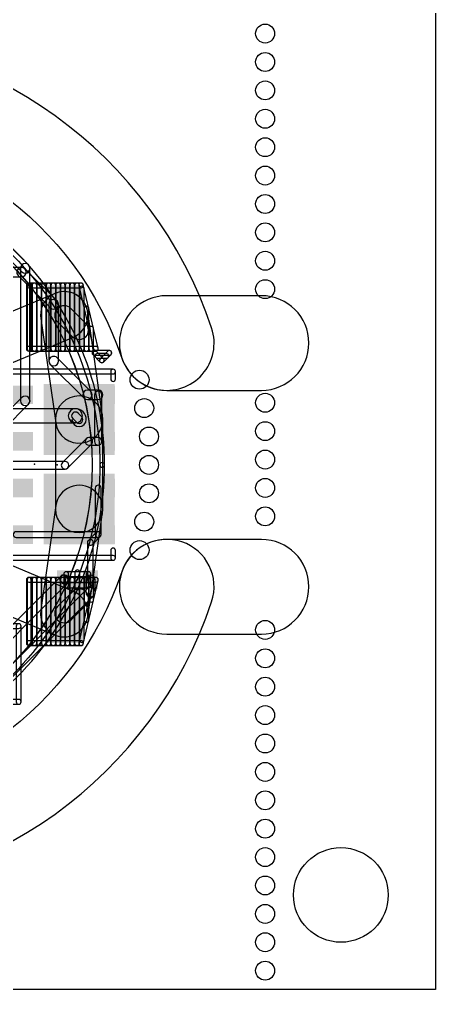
# Model space of a CAD drawing. Extents: x 0 to 2.5, y 0 to 3.1.
# Drawn here: x 2.061 to 2.5, y 0 to 1.025 of the extents above; entities that cross this region are included whole.
import ezdxf

# ---------------------------------------------------------------- set-up
doc = ezdxf.new("R2010")
doc.units = 0
for name, color, linetype in [('1', 22, 'CONTINUOUS'), ('16', 175, 'CONTINUOUS'), ('19', 53, 'CONTINUOUS'), ('2', 4, 'CONTINUOUS'), ('20', 7, 'CONTINUOUS'), ('21', 253, 'CONTINUOUS'), ('22', 253, 'CONTINUOUS'), ('23', 7, 'CONTINUOUS'), ('24', 7, 'CONTINUOUS'), ('31', 253, 'CONTINUOUS'), ('32', 253, 'CONTINUOUS'), ('46', 140, 'CONTINUOUS')]:
    doc.layers.add(name, color=color, linetype=linetype)

# ---------------------------------------------------------------- blocks, each defined once
blk = doc.blocks.new('RECT')
blk.add_solid([(-0.5, -0.5), (0.5, -0.5), (-0.5, 0.5), (0.5, 0.5)])

msp = doc.modelspace()

# ---------------------------------------------------------------- linework, layer by layer
at = {"layer": '1'}
for points in [[(2.145531, 0.554331, 1), (2.150531, 0.554331, 0.414214), (1.833071, 0.871791, 1), (1.833071, 0.866791, -0.414214)], [(2.07048, 0.741476), (2.125598, 0.741476, 1), (2.125598, 0.746476), (2.07048, 0.746476, 1)], [(2.07298, 0.677047), (2.07298, 0.743976, 1), (2.06798, 0.743976), (2.06798, 0.677047, 1)], [(2.073886, 0.677047), (2.073886, 0.743976, 1), (2.068886, 0.743976), (2.068886, 0.677047, 1)], [(2.078886, 0.677047), (2.078886, 0.743976, 1), (2.073886, 0.743976), (2.073886, 0.677047, 1)], [(2.083886, 0.677047), (2.083886, 0.743976, 1), (2.078886, 0.743976), (2.078886, 0.677047, 1)], [(2.088886, 0.677047), (2.088886, 0.743976, 1), (2.083886, 0.743976), (2.083886, 0.677047, 1)], [(2.093886, 0.677047), (2.093886, 0.743976, 1), (2.088886, 0.743976), (2.088886, 0.677047, 1)], [(2.098886, 0.677047), (2.098886, 0.743976, 1), (2.093886, 0.743976), (2.093886, 0.677047, 1)], [(2.103886, 0.677047), (2.103886, 0.743976, 1), (2.098886, 0.743976), (2.098886, 0.677047, 1)], [(2.108886, 0.677047), (2.108886, 0.743976, 1), (2.103886, 0.743976), (2.103886, 0.677047, 1)], [(2.113886, 0.677047), (2.113886, 0.743976, 1), (2.108886, 0.743976), (2.108886, 0.677047, 1)], [(2.118886, 0.677047), (2.118886, 0.743976, 1), (2.113886, 0.743976), (2.113886, 0.677047, 1)], [(2.123886, 0.677047), (2.123886, 0.743976, 1), (2.118886, 0.743976), (2.118886, 0.677047, 1)], [(2.123165, 0.743404), (2.138913, 0.676475, 1), (2.14378, 0.67762), (2.128032, 0.744549, 1)], [(2.128886, 0.677047), (2.128886, 0.74063, 1), (2.123886, 0.74063), (2.123886, 0.677047, 1)], [(2.03289, 0.653986), (2.117535, 0.689419, 1), (2.098228, 0.735541), (2.013583, 0.700108, 1)], [(2.148379, 0.60578), (2.132631, 0.716016, 1), (2.083133, 0.708945), (2.098881, 0.598709, 1)], [(2.130701, 0.703803), (2.114953, 0.719551, 1), (2.100811, 0.705409), (2.116559, 0.689661, 1)], [(2.133886, 0.677047), (2.133886, 0.71938, 1), (2.128886, 0.71938), (2.128886, 0.677047, 1)], [(2.138886, 0.677047), (2.138886, 0.69813, 1), (2.133886, 0.69813), (2.133886, 0.677047, 1)], [(2.141346, 0.679547), (2.07048, 0.679547, 1), (2.07048, 0.674547), (2.141346, 0.674547, 1)], [(2.14863, 0.507756), (2.14863, 0.602244, 1), (2.09863, 0.602244), (2.09863, 0.507756, 1)], [(2.018512, 0.598681), (2.119693, 0.598681, 1), (2.119693, 0.613681), (2.018512, 0.613681, 1)], [(2.11613, 0.602244, 1), (2.13113, 0.602244, 0.414214), (2.119693, 0.613681, 1), (2.119693, 0.598681, -0.414214)], [(2.116864, 0.603353), (2.120801, 0.599416, 1), (2.126458, 0.605073), (2.122521, 0.60901, 1)], [(1.833071, 0.24187, 1), (1.833071, 0.23687, 0.414214), (2.150531, 0.554331, 1), (2.145531, 0.554331, -0.414214)], [(2.098881, 0.511291), (2.083133, 0.401055, 1), (2.132631, 0.393984), (2.148379, 0.50422, 1)], [(2.013583, 0.409892), (2.098228, 0.374459, 1), (2.117535, 0.420581), (2.03289, 0.456014, 1)], [(2.141346, 0.435453), (2.07048, 0.435453, 1), (2.07048, 0.430453), (2.141346, 0.430453, 1)], [(2.06798, 0.432953), (2.06798, 0.366024, 1), (2.07298, 0.366024), (2.07298, 0.432953, 1)], [(2.073886, 0.366024), (2.073886, 0.432953, 1), (2.068886, 0.432953), (2.068886, 0.366024, 1)], [(2.078886, 0.366024), (2.078886, 0.432953, 1), (2.073886, 0.432953), (2.073886, 0.366024, 1)], [(2.083886, 0.366024), (2.083886, 0.432953, 1), (2.078886, 0.432953), (2.078886, 0.366024, 1)], [(2.088886, 0.366024), (2.088886, 0.432953, 1), (2.083886, 0.432953), (2.083886, 0.366024, 1)], [(2.093886, 0.366024), (2.093886, 0.432953, 1), (2.088886, 0.432953), (2.088886, 0.366024, 1)], [(2.098886, 0.366024), (2.098886, 0.432953, 1), (2.093886, 0.432953), (2.093886, 0.366024, 1)], [(2.103886, 0.366024), (2.103886, 0.432953, 1), (2.098886, 0.432953), (2.098886, 0.366024, 1)], [(2.108886, 0.366024), (2.108886, 0.432953, 1), (2.103886, 0.432953), (2.103886, 0.366024, 1)], [(2.113886, 0.366024), (2.113886, 0.432953, 1), (2.108886, 0.432953), (2.108886, 0.366024, 1)], [(2.118886, 0.366024), (2.118886, 0.432953, 1), (2.113886, 0.432953), (2.113886, 0.366024, 1)], [(2.123886, 0.366024), (2.123886, 0.432953, 1), (2.118886, 0.432953), (2.118886, 0.366024, 1)], [(2.128032, 0.365451), (2.14378, 0.43238, 1), (2.138913, 0.433525), (2.123165, 0.366596, 1)], [(2.128886, 0.36937), (2.128886, 0.432953, 1), (2.123886, 0.432953), (2.123886, 0.36937, 1)], [(2.133886, 0.39062), (2.133886, 0.432953, 1), (2.128886, 0.432953), (2.128886, 0.39062, 1)], [(2.138886, 0.41187), (2.138886, 0.432953, 1), (2.133886, 0.432953), (2.133886, 0.41187, 1)], [(2.116559, 0.420339), (2.100811, 0.404591, 1), (2.114953, 0.390449), (2.130701, 0.406197, 1)], [(2.07048, 0.363524), (2.125598, 0.363524, 1), (2.125598, 0.368524), (2.07048, 0.368524, 1)]]:
    msp.add_lwpolyline(points, format="xyb", close=True, dxfattribs=at)
at = {"layer": '16'}
for points in [[(2.145531, 0.554331, 1), (2.150531, 0.554331, 0.414214), (1.833071, 0.871791, 1), (1.833071, 0.866791, -0.414214)], [(2.06274, 0.763), (2.03474, 0.763, 1), (2.03474, 0.753), (2.06274, 0.753, 1)], [(2.059205, 0.754464), (2.093205, 0.720464, 1), (2.100276, 0.727536), (2.066276, 0.761536, 1)], [(2.09174, 0.724), (2.09174, 0.664, 1), (2.10174, 0.664), (2.10174, 0.724, 1)], [(2.093205, 0.660464), (2.128854, 0.624815, 1), (2.135925, 0.631886), (2.100276, 0.667536, 1)], [(2.13239, 0.62335), (2.143717, 0.62335, 1), (2.143717, 0.63335), (2.13239, 0.63335, 1)], [(2.139717, 0.62835), (2.139717, 0.579138, 1), (2.147717, 0.579138), (2.147717, 0.62835, 1)], [(2.13105, 0.581966), (2.105912, 0.556828, 1), (2.111569, 0.551172), (2.136706, 0.576309, 1)], [(2.143717, 0.583138), (2.133878, 0.583138, 1), (2.133878, 0.575138), (2.143717, 0.575138, 1)], [(1.833071, 0.24187, 1), (1.833071, 0.23687, 0.414214), (2.150531, 0.554331, 1), (2.145531, 0.554331, -0.414214)], [(2.10874, 0.558), (2.03674, 0.558, 1), (2.03674, 0.55), (2.10874, 0.55, 1)], [(2.140717, 0.529925), (2.140717, 0.480713, 1), (2.146717, 0.480713), (2.146717, 0.529925, 1)], [(2.057102, 0.477713), (2.143717, 0.477713, 1), (2.143717, 0.483713), (2.057102, 0.483713, 1)], [(2.137641, 0.470394), (2.145838, 0.478591, 1), (2.141595, 0.482834), (2.133398, 0.474637, 1)], [(2.13852, 0.433), (2.13852, 0.472516, 1), (2.13252, 0.472516), (2.13252, 0.433, 1)], [(2.008496, 0.326464), (2.111496, 0.429464, 1), (2.104425, 0.436536), (2.001425, 0.333536, 1)], [(2.104132, 0.431172), (2.105132, 0.430172, 1), (2.110789, 0.435828), (2.109789, 0.436828, 1)], [(2.13052, 0.433), (2.13052, 0.41978, 1), (2.14052, 0.41978), (2.14052, 0.433, 1)], [(2.131984, 0.423315), (2.036236, 0.327567, 1), (2.043307, 0.320496), (2.139055, 0.416244, 1)]]:
    msp.add_lwpolyline(points, format="xyb", close=True, dxfattribs=at)
at = {"layer": '19'}
for radius in [0.304381, 0.304281]:
    msp.add_circle((1.833071, 0.554331), radius, dxfattribs=at)
at = {"layer": '2'}
for points in [[(2.070276, 0.765536), (1.996276, 0.839536, 1), (1.989205, 0.832464), (2.063205, 0.758464, 1)], [(2.07174, 0.622), (2.07174, 0.762, 1), (2.06174, 0.762), (2.06174, 0.622, 1)], [(2.018276, 0.566464), (2.070276, 0.618464, 1), (2.063205, 0.625536), (2.011205, 0.573536, 1)]]:
    msp.add_lwpolyline(points, format="xyb", close=True, dxfattribs=at)
at = {"layer": '20'}
for p, q in [((2.5, 2.1), (2.5, 1)), ((2.5, 1.1), (2.5, 0)), ((2.5, 0), (1.2, 0))]:
    msp.add_line(p, q, dxfattribs=at)
for centre, radius in [((2.32, 1.01), 0.01), ((2.32, 0.98), 0.01), ((2.32, 0.95), 0.01), ((2.32, 0.92), 0.01), ((2.32, 0.89), 0.01), ((2.32, 0.86), 0.01), ((2.32, 0.83), 0.01), ((2.32, 0.8), 0.01), ((2.32, 0.77), 0.01), ((2.32, 0.74), 0.01), ((2.187402, 0.644331), 0.01), ((2.32, 0.62), 0.01), ((2.192402, 0.614331), 0.01), ((2.32, 0.59), 0.01), ((2.197402, 0.584331), 0.01), ((2.197402, 0.554331), 0.01), ((2.32, 0.56), 0.01), ((2.197402, 0.524331), 0.01), ((2.32, 0.53), 0.01), ((2.192402, 0.494331), 0.01), ((2.32, 0.5), 0.01), ((2.187402, 0.464331), 0.01), ((2.32, 0.38), 0.01), ((2.32, 0.35), 0.01), ((2.32, 0.32), 0.01), ((2.32, 0.29), 0.01), ((2.32, 0.26), 0.01), ((2.32, 0.23), 0.01), ((2.32, 0.2), 0.01), ((2.32, 0.17), 0.01), ((2.32, 0.14), 0.01), ((2.4, 0.1), 0.05), ((2.32, 0.11), 0.01), ((2.32, 0.08), 0.01), ((2.32, 0.05), 0.01), ((2.32, 0.02), 0.01)]:
    msp.add_circle(centre, radius, dxfattribs=at)
at = {"layer": '21'}
for points in [[(2.019772, 0.381531), (2.059772, 0.381531, 1), (2.059772, 0.386531), (2.019772, 0.386531, 1)], [(2.057272, 0.384031), (2.057272, 0.304031, 1), (2.062272, 0.304031), (2.062272, 0.384031, 1)], [(2.059772, 0.306531), (2.019772, 0.306531, 1), (2.019772, 0.301531), (2.059772, 0.301531, 1)]]:
    msp.add_lwpolyline(points, format="xyb", close=True, dxfattribs=at)
at = {"layer": '22'}
for points in [[(2.13978, 0.670142), (2.155528, 0.670142, 1), (2.155528, 0.675142), (2.13978, 0.675142, 1)], [(2.13978, 0.670142), (2.155528, 0.670142, 1), (2.155528, 0.675142), (2.13978, 0.675142, 1)], [(2.149421, 0.666535), (2.141547, 0.674409, 1), (2.138012, 0.670874), (2.145886, 0.663, 1)], [(2.149421, 0.666535), (2.141547, 0.674409, 1), (2.138012, 0.670874), (2.145886, 0.663, 1)], [(2.152417, 0.672031), (2.14289, 0.672031, 1), (2.14289, 0.667031), (2.152417, 0.667031, 1)], [(2.15376, 0.674409), (2.145886, 0.666535, 1), (2.149421, 0.663), (2.157295, 0.670874, 1)], [(2.15376, 0.674409), (2.145886, 0.666535, 1), (2.149421, 0.663), (2.157295, 0.670874, 1)], [(2.159465, 0.655457), (2.041354, 0.655457, 1), (2.041354, 0.650457), (2.159465, 0.650457, 1)], [(2.161965, 0.645083), (2.161965, 0.652957, 1), (2.156965, 0.652957), (2.156965, 0.645083, 1)], [(2.156965, 0.46398), (2.156965, 0.456106, 1), (2.161965, 0.456106), (2.161965, 0.46398, 1)], [(2.159465, 0.458606), (2.041354, 0.458606, 1), (2.041354, 0.453606), (2.159465, 0.453606, 1)], [(2.12424, 0.425126), (2.12424, 0.440874, 1), (2.11924, 0.440874), (2.11924, 0.425126, 1)]]:
    msp.add_lwpolyline(points, format="xyb", close=True, dxfattribs=at)
at = {"layer": '23'}
msp.add_point((2.076386, 0.555), dxfattribs=at)
at = {"layer": '24'}
for points in [[(2.133551, 0.441406), (2.109929, 0.441406, 1), (2.109929, 0.436406), (2.133551, 0.436406, 1)], [(2.107429, 0.438906), (2.107429, 0.427094, 1), (2.112429, 0.427094), (2.112429, 0.438906, 1)], [(2.136051, 0.427094), (2.136051, 0.438906, 1), (2.131051, 0.438906), (2.131051, 0.427094, 1)], [(2.109929, 0.424594), (2.133551, 0.424594, 1), (2.133551, 0.429594), (2.109929, 0.429594, 1)]]:
    msp.add_lwpolyline(points, format="xyb", close=True, dxfattribs=at)
for p in [(2.100409, 0.554531), (2.12174, 0.433)]:
    msp.add_point(p, dxfattribs=at)
at = {"layer": '31'}
msp.add_circle((2.4, 0.1), 0.05, dxfattribs=at)
at = {"layer": '32'}
msp.add_circle((2.4, 0.1), 0.05, dxfattribs=at)
at = {"layer": '46'}
for points in [[(2.16874, 0.667163, 1), (2.263544, 0.698978, 0.32219), (1.833084, 1.008661, 1), (1.833057, 0.908661, -0.32219)], [(2.216142, 0.633071), (2.316142, 0.633071, 1), (2.316142, 0.733071), (2.216142, 0.733071, 1)], [(1.833057, 0.2, 1), (1.833084, 0.1, 0.32219), (2.263544, 0.409683, 1), (2.16874, 0.441498, -0.32219)], [(2.216142, 0.375591), (2.316142, 0.375591, 1), (2.316142, 0.475591), (2.216142, 0.475591, 1)]]:
    msp.add_lwpolyline(points, format="xyb", close=True, dxfattribs=at)

# ---------------------------------------------------------------- block references
at = {"layer": '1', "rotation": 90}
for p, xscale, yscale in [((2.107882, 0.71248), 0.062992, 0.03937), ((2.12363, 0.602244), 0.074803, 0.074803), ((2.12363, 0.507756), 0.074803, 0.074803), ((2.107882, 0.39752), 0.062992, 0.03937)]:
    msp.add_blockref('RECT', p, dxfattribs=dict(at, xscale=xscale, yscale=yscale))
at = {"layer": '16', "xscale": 0.035433, "yscale": 0.019685, "rotation": 180}
for p in [(2.057102, 0.62835), (2.143717, 0.62835), (2.057102, 0.579138), (2.143717, 0.579138), (2.057102, 0.529925), (2.143717, 0.529925), (2.057102, 0.480713), (2.143717, 0.480713)]:
    msp.add_blockref('RECT', p, dxfattribs=at)
at = {"layer": '16', "xscale": 0.015748, "yscale": 0.019685}
for p in [(2.107961, 0.433), (2.13552, 0.433)]:
    msp.add_blockref('RECT', p, dxfattribs=at)
at = {"layer": '31', "rotation": 90}
for p, xscale, yscale in [((2.107882, 0.71248), 0.060992, 0.03737), ((2.12363, 0.602244), 0.072803, 0.072803), ((2.12363, 0.507756), 0.072803, 0.072803), ((2.107882, 0.39752), 0.060992, 0.03737)]:
    msp.add_blockref('RECT', p, dxfattribs=dict(at, xscale=xscale, yscale=yscale))
at = {"layer": '32', "xscale": 0.033433, "yscale": 0.017685, "rotation": 180}
for p in [(2.057102, 0.62835), (2.143717, 0.62835), (2.057102, 0.579138), (2.143717, 0.579138), (2.057102, 0.529925), (2.143717, 0.529925), (2.057102, 0.480713), (2.143717, 0.480713)]:
    msp.add_blockref('RECT', p, dxfattribs=at)
at = {"layer": '32', "xscale": 0.013748, "yscale": 0.017685}
for p in [(2.107961, 0.433), (2.13552, 0.433)]:
    msp.add_blockref('RECT', p, dxfattribs=at)

doc.saveas('drawing.dxf')
